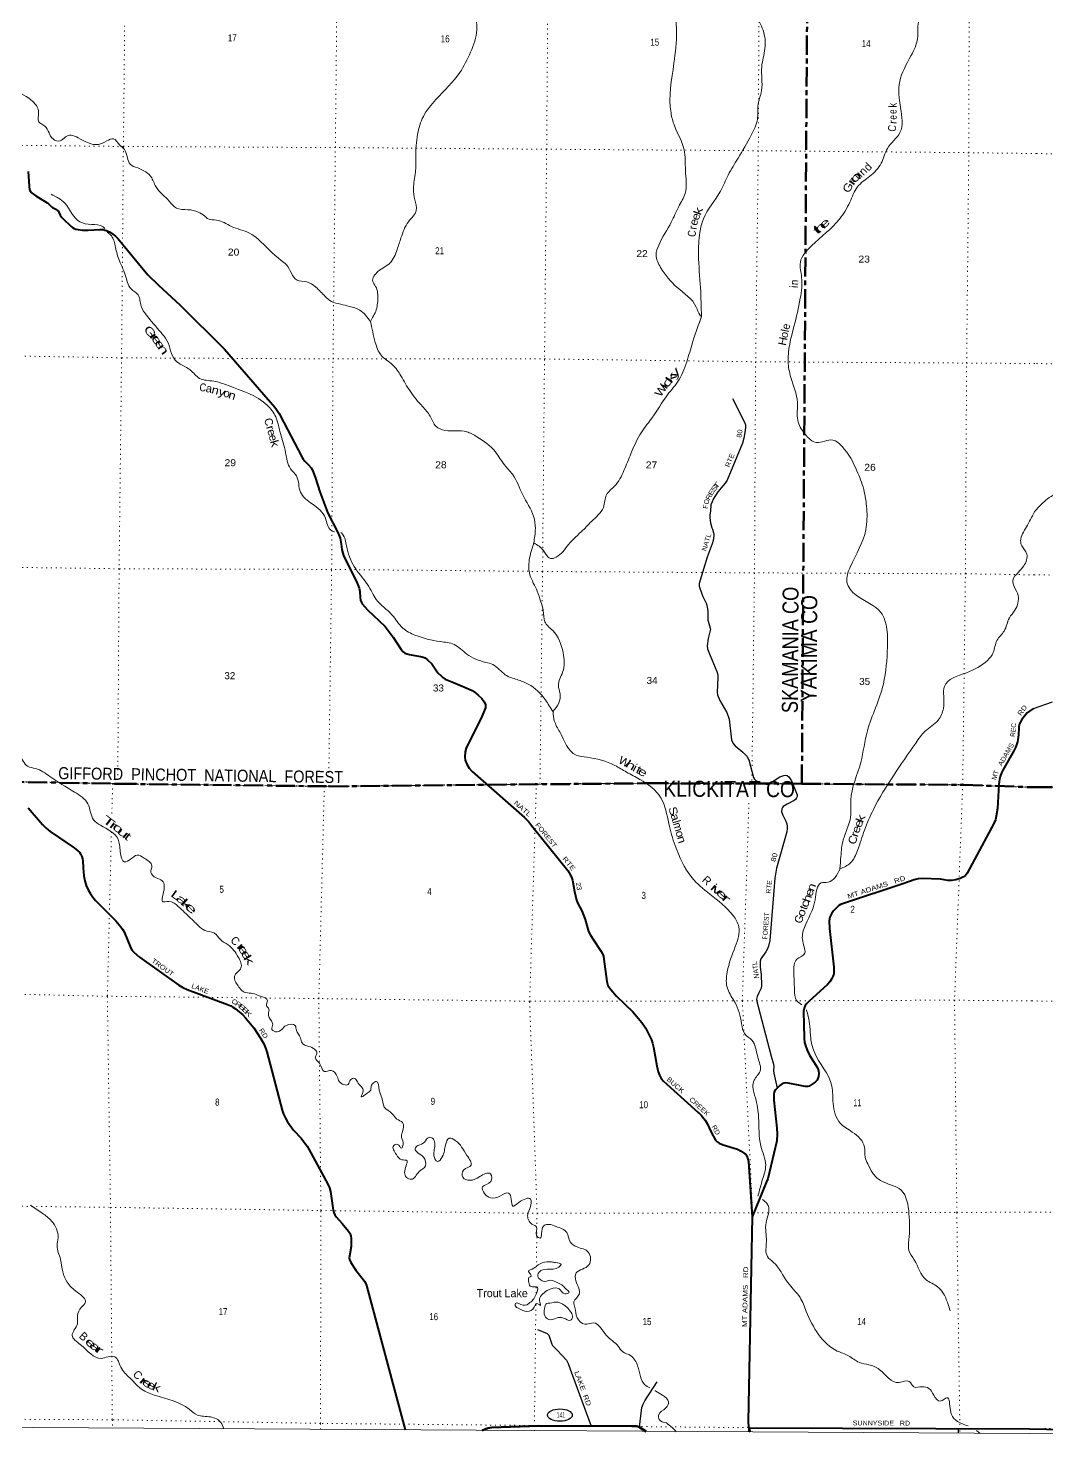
# Model space of a CAD drawing. Header units: feet. Extents: x -254670 to 6, y -549186 to -364975.
# Drawn here: x -152364 to -126907, y -549186 to -513723 of the extents above; entities that cross this region are included whole.
import ezdxf
from ezdxf.enums import TextEntityAlignment as Align

# ---------------------------------------------------------------- set-up
doc = ezdxf.new("R2010")
doc.units = ezdxf.units.FT
doc.header["$LTSCALE"] = 80
for name, pattern in [('DOT_DASHED', [7.7, 5, -1.2, 0.3, -1.2]), ('DOTTED', [1.5, 0.3, -1.2]), ('LONG_DASH_SHORT_DASH', [9.9, 6, -1.2, 1.5, -1.2])]:
    doc.linetypes.add(name, pattern=pattern)
for name, color, linetype, lineweight in [('11', 7, 'LONG_DASH_SHORT_DASH', 60), ('17', 7, 'Continuous', 25), ('23', 7, 'Continuous', 70), ('26', 7, 'Continuous', 40), ('29', 7, 'Continuous', 25), ('39', 7, 'Continuous', 13), ('4', 7, 'Continuous', 13), ('44', 7, 'DOT_DASHED', 13), ('6', 7, 'DOTTED', 25), ('7', 7, 'DOTTED', 13)]:
    doc.layers.add(name, color=color, linetype=linetype, lineweight=lineweight)
for name, color, linetype in [('12', 7, 'Continuous'), ('27', 7, 'Continuous'), ('30', 7, 'Continuous'), ('41', 7, 'Continuous')]:
    doc.layers.add(name, color=color, linetype=linetype)

msp = doc.modelspace()

# ---------------------------------------------------------------- linework, layer by layer
at = {"layer": '11'}
for p, q in [((-133026.02, -532598.25), (-132825.69, -503120.33)), ((-127247.97, -532686.59), (-95434.91, -532531.66))]:
    msp.add_line(p, q, dxfattribs=at)
for points in [[(-155518.42, -548663.78), (-155538.45, -532498.83), (-150137.95, -532597.13), (-144850.07, -532662.99), (-137009.62, -532586.68), (-136842.77, -532586.68), (-134300.93, -532589.62), (-133026.02, -532598.25)], [(-133026.02, -532598.25), (-128988.8, -532625.99), (-127247.97, -532686.59)]]:
    msp.add_lwpolyline(points, dxfattribs=at)
at = {"layer": '17'}
msp.add_ellipse((-139074.74, -548373.39), major_axis=(309.24, -1), ratio=0.500121, dxfattribs=at)
at = {"layer": '23'}
msp.add_lwpolyline([(-141019.16, -548756.67), (-140877.74, -548704.25), (-140824.33, -548691.68), (-140773.21, -548685.14), (-139599.17, -548642.1), (-137276.3, -548651.11), (-137233.59, -548651.46), (-137176.39, -548651.34), (-137154.27, -548651.65), (-137124.42, -548657.69), (-137103.24, -548666.9), (-136917.42, -548781.3)], dxfattribs=at)
at = {"layer": '26'}
msp.add_line((-134350.75, -548690.49), (-127336.17, -548715.59), dxfattribs=at)
for points in [[(-152364.93, -517295.86), (-152344.75, -517661.3), (-152332.89, -517758.62), (-152314.61, -517800.41), (-152291.45, -517824.14), (-152175.62, -517910.99), (-151893.85, -518082.9), (-151863.7, -518106.65), (-151786.7, -518185), (-151764.51, -518199.37), (-151691.42, -518230.71), (-151662.71, -518247.68), (-151640.18, -518262.71), (-151628.78, -518273.8), (-151618.33, -518285.56), (-151600.06, -518314.29), (-151566.13, -518387.42), (-151528.85, -518445.89), (-151505.44, -518472.95), (-151294.01, -518671.45), (-151261.39, -518697.57), (-151222.23, -518721.08), (-151173.94, -518738.05), (-151121.74, -518747.2), (-151012.11, -518764.17), (-150935.12, -518767.77), (-150865.93, -518768.09), (-150576.18, -518745.31), (-150536.4, -518745.24), (-150493.33, -518750.46), (-150451.56, -518760.91), (-150410.46, -518774.62), (-150363.47, -518794.21), (-150338.02, -518809.23), (-150254.05, -518867.22), (-150185.32, -518918.93), (-150120.33, -518982.25), (-149373.16, -519878.94), (-149107.85, -520135.09), (-148581.15, -520629.3), (-147464.19, -521734.44), (-146202.66, -523187.51), (-146159.68, -523243.47), (-146097.23, -523346.58), (-145976.08, -523569.95), (-145621, -524250.63)], [(-145621, -524250.63), (-145519.48, -524445.25), (-145490.15, -524488.02), (-145450.99, -524535.03), (-145370.02, -524620.57), (-145296.99, -524704.8), (-145270.89, -524741.37), (-145244.78, -524801.43), (-145181.32, -524960.68), (-145080.82, -525302.39), (-144875.07, -525837.3), (-144618.99, -526332.28), (-144572.64, -526458.67), (-144540.21, -526607.66), (-144528.27, -526745.97), (-144505.27, -526832.64), (-144483.89, -526892.23), (-144455.18, -526965.37), (-144158.1, -527546.85), (-144092.79, -527711.76), (-144078, -527792.02), (-144067.92, -527946.74), (-144057.12, -528011.41), (-144038.85, -528066.26), (-144016.61, -528105.55), (-143883.05, -528252.7), (-143446.16, -528668.21), (-143390.2, -528730.98), (-143243.05, -528936.12), (-143046.14, -529240.14), (-142998.67, -529295.14), (-142952.4, -529334.91), (-142891.65, -529355.21), (-142831.61, -529365.66), (-142519.86, -529423.19), (-142445.29, -529454.46), (-142382.65, -529498.86), (-142280.21, -529600.94), (-142122.98, -529824.47), (-142047.23, -529905), (-142000.25, -529941.57), (-141945.37, -529981.86), (-141737.34, -530071.13), (-141417.25, -530197.05), (-141268.07, -530269.36), (-141181.93, -530329.43), (-141116.68, -530381.67), (-141030.54, -530467.86), (-140968.03, -530554.4), (-140936.57, -530624.57), (-140931.35, -530666.36), (-140939.18, -530697.71), (-141030, -530915.45), (-141414.9, -531704.62), (-141444.26, -531798.6), (-141454.13, -531929.27), (-141441.65, -532010.16), (-141404.93, -532108.15), (-141339.85, -532208.66), (-141271.56, -532293.44)], [(-127237.13, -530716.9), (-127331.46, -530780.01), (-127389.32, -530828.25), (-127529.04, -530994.2), (-127586.47, -531101.28), (-127599.52, -531163.97), (-127602.54, -531212.71), (-127612.57, -531378.14), (-127625.62, -531498.28), (-127636.06, -531550.52), (-127648.53, -531597.77), (-127687.1, -531693.91), (-127723.58, -531772), (-128002.65, -532254.3), (-128036.74, -532324.94), (-128069.63, -532418.54), (-128086.33, -532484.26), (-128098.68, -532619.06), (-128133.65, -533212.86), (-128164.69, -533409.36), (-128188.13, -533502.88), (-128225.75, -533593.69), (-128895.53, -534834.7), (-128937.27, -534892.4), (-128982.21, -534926.6), (-129067.78, -534968.14), (-129180.02, -535002.09), (-129284.43, -535017.76), (-129344.47, -535017.76), (-129379.68, -535015.07), (-129564.01, -534984.12), (-130015.08, -534961.97), (-130117.1, -534973.36), (-130219.81, -535001.16), (-130480.94, -535094.27), (-132013.4, -535596.88), (-132057.82, -535614.57), (-132102.19, -535643.3), (-132162.28, -535698.53), (-132232.7, -535771.28), (-132281.32, -535848.47), (-132324.06, -535930.61), (-132344.36, -536026.77), (-132337.26, -536217.43), (-132229.65, -537177.09), (-132223.57, -537297.92), (-132230.46, -537343.63), (-132249.67, -537415.45), (-132283.27, -537481.84), (-132327.98, -537546.04), (-132382.16, -537611.82), (-132851.44, -538035.05), (-132904.84, -538089.31), (-132942.19, -538138.98), (-132972.71, -538204.23), (-132984.99, -538281.25), (-132970.21, -538951.53), (-132960.96, -539059.61), (-132937.46, -539137.97), (-132895.7, -539255.5), (-132835.94, -539379.55), (-132636.96, -539697.52), (-132611.18, -539762.2), (-132603.61, -539848.17), (-132611.18, -539916.3), (-132646.47, -540002.48), (-132694.71, -540057.34), (-132771.3, -540106.25), (-132843.5, -540151.36), (-132880.04, -540161.81), (-132942.02, -540161.64), (-133108.31, -540132.78), (-133370.77, -540078.23), (-133442.9, -540073.05), (-133509.11, -540091.29), (-133575.55, -540134.64), (-133690.42, -540252.5), (-133717.93, -540300.24), (-133729.05, -540360.68), (-133723.74, -540507.19), (-133654.97, -541207.81), (-133641.6, -541344.32), (-133650.49, -541522.87), (-133881.07, -542466.77), (-133916.23, -542561.07), (-134270.1, -543418.14)], [(-141271.56, -532293.44), (-139956.34, -533437.62), (-139853.32, -533547.24), (-139779.03, -533653.21), (-138876.6, -534765.4), (-138810.53, -534880.6), (-138776.59, -534953.73), (-138761.58, -535010.83), (-138710.86, -535286.08), (-138663.87, -535505.1), (-138627.81, -535591.02), (-138528.92, -535772.69), (-138447.83, -535989.86), (-138357.14, -536287.37), (-138313.28, -536378.49), (-138251.84, -536474.54), (-138040.94, -536786.65), (-138002.66, -536864.3), (-137987, -536903.47), (-137973.76, -536977.65), (-137904.47, -537542.05), (-137889.12, -537607.37), (-137873.45, -537638.71), (-137805.24, -537739.23), (-137661.76, -537906.49), (-137254.8, -538295.77), (-137025.63, -538563.8), (-136935.07, -538700.43), (-136858.7, -538849.61), (-136788.9, -539000.79), (-136762.8, -539076.54), (-136736.11, -539183.4), (-136648.25, -539643.49), (-136615.31, -539798.71), (-136583.31, -539882.67), (-136544.84, -539960.65), (-136487.86, -540033.66), (-135623.76, -540800.4), (-135613.77, -540810.29)], [(-152369.05, -533203.21), (-152012.58, -533613.67), (-151920.39, -533709.33), (-151819.03, -533788.86), (-151221.42, -534199.91), (-151128.71, -534271.47), (-151089.47, -534306.01), (-151057.3, -534349.98), (-151025.92, -534415.93), (-151007.09, -534475.6), (-150998.93, -534526.39), (-150992.26, -534699.57), (-150979.75, -534896.97), (-150956.09, -535022.04), (-150919.38, -535141.18), (-150858.8, -535266.99), (-150820.38, -535329.45), (-150755.23, -535433.43), (-150689.32, -535515.08), (-150174.76, -536022.82), (-150051.36, -536173.1), (-150009.83, -536234.24), (-149971.97, -536298.76), (-149802.38, -536709.21), (-149765.03, -536761.84), (-149728.77, -536802.59), (-149583.07, -536928.97), (-148603.94, -537631.98), (-148503.36, -537688.26), (-148391.76, -537736.93), (-147381.91, -538112.18), (-147305.23, -538146.75), (-147249.54, -538178.17), (-147185.97, -538218.98), (-147133.41, -538259.82), (-147004.73, -538372.88), (-146932.39, -538445.14), (-146729.39, -538694.91), (-146560.61, -538952.37), (-146480.61, -539095.18), (-146430.1, -539221.5), (-146403.71, -539293.02), (-146019.25, -540756.46), (-145984.77, -540850.7), (-145937.65, -540954.31), (-145885.83, -541045.01), (-145738.79, -541255.94), (-145547.46, -541457.28), (-145476.29, -541544.71), (-145396.29, -541654.16), (-145353.89, -541726.85), (-144875.25, -542601.82), (-144834.46, -542694.1), (-144810.37, -542783.68), (-144743.44, -543253.1), (-144724.09, -543309.97), (-144699.5, -543366.15), (-144662.72, -543427.38), (-144517.27, -543585.96), (-144360.55, -543774.41), (-144328.29, -543829.55), (-144304.05, -543893.75), (-144295.15, -543958.73), (-144294.64, -544132.42), (-144296.21, -544160.68), (-144336.8, -544399.1), (-144340.15, -544443.32), (-144333.87, -544484.14), (-144303.89, -544558.47), (-144180.8, -544749.01), (-144015.61, -544952.09), (-143957.26, -545027.44), (-143932.15, -545068.26), (-143910.53, -545132.37), (-142947.82, -548744.83)], [(-135613.77, -540810.29), (-135546.41, -540876.1), (-135444.61, -541006.69), (-135392.41, -541085.05), (-135295.57, -541303.74), (-135182.33, -541505), (-135143.13, -541548.66), (-135096.15, -541577.39), (-134994.48, -541620.28), (-134632.2, -541730.32), (-134542.78, -541775.89), (-134458.33, -541833.49), (-134438.37, -541849.02), (-134417.49, -541875.14), (-134386.68, -541936.19), (-134361.18, -542044.71), (-134270.1, -543418.14)], [(-134270.1, -543418.14), (-134371.36, -548537.52), (-134371.36, -548571.03), (-134361.37, -548643.73), (-134350.75, -548690.49)], [(-134350.75, -548690.49), (-134350.75, -548690.49), (-134317.14, -548796.54)], [(-127336.17, -548715.59), (-124371.06, -548776.62), (-124353.31, -548779.58), (-124326.69, -548789.94), (-124307.46, -548803.26), (-124292.67, -548821.02), (-124274.07, -548852.65)]]:
    msp.add_lwpolyline(points, dxfattribs=at)
at = {"layer": '29'}
for p, q in [((-134350.75, -548690.49), (-134367.9, -548795.16)), ((-129107.41, -548826.18), (-129106.34, -548709.26))]:
    msp.add_line(p, q, dxfattribs=at)
for points in [[(-134759.82, -522967.89), (-134452.06, -523576.86), (-134436.14, -523625.05), (-134433.42, -523676.74), (-134440.65, -523771.87), (-134474.2, -523962.38), (-134511.42, -524090.89), (-134895.01, -525014.37), (-134941.81, -525088.61), (-135126.91, -525305.7), (-135240.87, -525485.79), (-135270.77, -525551.08), (-135298.05, -525626.27), (-135314.43, -525788.01)], [(-135314.43, -525788.01), (-135323.77, -525880.2), (-135323.11, -525953.69), (-135306.12, -526074.75), (-135274.17, -526206.68), (-135263.39, -526235.43), (-135231.71, -526325.49), (-135227.95, -526353.59), (-135227.95, -526405.27), (-135247.69, -526519.55), (-135272.16, -526601.16), (-135389.76, -526937.62), (-135593.26, -527592.72), (-135594.97, -527624), (-135592.25, -527656.65), (-135529.72, -527852.51), (-135505.3, -527917.33), (-135414.18, -528105.51), (-135399.01, -528141.06), (-135389.71, -528177.6), (-135378.22, -528297.69), (-135376.11, -528510.84), (-135370.05, -528537.01), (-135316.89, -528707.23), (-135312.23, -528735.28), (-135316.98, -528769.27), (-135372.55, -528971.69), (-135391.49, -529153.08), (-135382.23, -529226.3), (-135319.08, -529391.41), (-135149.53, -529789.22), (-135128.03, -529879.18), (-135128.6, -529953.89), (-135141.62, -530311.72), (-135133.31, -530376.53), (-135074.69, -530514.46), (-134898.82, -530813.57), (-134845.59, -530987.81), (-134784.43, -531504), (-134743.34, -531595.73), (-134691.47, -531653.48), (-134502.08, -531805.49), (-134400.78, -531911.3), (-134348.1, -532000.31), (-134238.04, -532441.29), (-134213.2, -532482.58), (-134175.13, -532515.22), (-134020.17, -532599.55), (-133929.08, -532606.95), (-133857.65, -532606.45), (-133575.58, -532429.04), (-133476.43, -532390.08), (-133430.21, -532384.64), (-133393.46, -532394.04), (-133348.65, -532422.73), (-133288.84, -532521.2), (-133144.14, -532875.12), (-133144.75, -532912.39), (-133161.06, -532953.2), (-133185.53, -532991.28), (-133215.98, -533017.09), (-133397.16, -533106.41), (-133490.03, -533168.11), (-133511.78, -533192.59), (-133529.61, -533227.18), (-133533.52, -533295.97), (-133502.79, -533383.71), (-133423.86, -533535.42), (-133403.03, -533603.37), (-133394.87, -533655.05), (-133392.15, -533714.9), (-133403.19, -533800.71), (-133660.51, -534710.17), (-133700.42, -534956.28), (-133823.97, -536515.62), (-133857.04, -536658.33), (-133892.38, -536737.22), (-133927.53, -536796.92), (-134052.79, -536971.18), (-134070.1, -537028.51), (-134067.44, -537181.4), (-134044.26, -537360.12), (-134035.36, -537641.69), (-134045.99, -537702.95), (-134100.55, -537819.77), (-134146.58, -537915.14), (-134158.02, -537979.63), (-134152.01, -538043), (-134122.68, -538164.2), (-133789.91, -539404.61), (-133738.28, -539603.02), (-133729.26, -539661.62), (-133734.69, -539773.15), (-133730.28, -539832.28), (-133644.27, -540205.14)], [(-127237.13, -530716.9), (-126757.89, -530549.09)], [(-139639.39, -546235.83), (-139392.73, -546332.63), (-139374.61, -546348.29), (-139355.58, -546375.49), (-139318.02, -546472.32), (-139275.63, -546600.45), (-139257.7, -546636.65), (-139144.46, -546753.36), (-138909.16, -547005.28), (-138882.53, -547047.42), (-138865.64, -547083.08), (-138818.93, -547229.25), (-138293.38, -548647.16)], [(-137088.38, -548676.05), (-137029.21, -548185.56), (-136997.11, -548100.2), (-136949.83, -548015.31), (-136640.77, -547541.7)]]:
    msp.add_lwpolyline(points, dxfattribs=at)
at = {"layer": '39'}
msp.add_line((-128663.01, -548760.41), (-128571.49, -548831.53), dxfattribs=at)
for points in [[(-139362.5, -503081.16), (-139720.99, -503420.27), (-140012.3, -503814.69), (-140180.93, -504231.35), (-140478.09, -504889.54), (-140708.72, -505779.33), (-141281.18, -506725.23), (-141660.7, -507514.23), (-141919.77, -508003.31), (-142078.33, -508436.09), (-142245.03, -508727.92), (-142335.28, -509084.24), (-142290.7, -509571.54), (-142020.71, -510306.68), (-141955.96, -510888.63), (-141893.33, -511305.48), (-141365.33, -512914.68), (-141149.57, -513760.52), (-141308.05, -514314.11), (-141577.16, -514823.32), (-142173.94, -515499.39), (-142489.36, -515926.01), (-142633.84, -516368.86), (-142679.69, -516938.65), (-142687.47, -517317.18), (-142737.45, -517727.9), (-142703.07, -518009.82), (-142666.69, -518269.59), (-142859.54, -518553.34), (-143048.29, -518957.91), (-143144.61, -519247.78), (-143323.35, -519587.92), (-143624.84, -519799.11), (-143755.38, -520042.64), (-143682.9, -520169.55), (-143628.37, -520501.82), (-143696.51, -520833.99), (-143778.86, -520980.91), (-143809.95, -521049.84)], [(-127142.29, -503154.51), (-127578.76, -503598.85), (-127984.75, -503928.75), (-128229.85, -504256.76), (-128267.79, -504637.28), (-128406.17, -505182.83), (-128602.64, -506046.48), (-129004.18, -506972.37), (-128961.64, -507417.39), (-128939.08, -508035.56), (-128648.92, -508871.39), (-128509.83, -509352.72), (-128623.87, -510190.25), (-128778.47, -510538.47), (-128810.1, -511311.63), (-128920.53, -511563.23), (-129109.54, -511589.26), (-129258.23, -511762.3), (-129404.71, -512211.2), (-129890.72, -513133.01), (-130113.63, -513565.74), (-130135.46, -513976.48), (-130298.05, -514407.24), (-130579.13, -515049.33), (-130558.56, -515707.76), (-130574.22, -516327.91), (-130885.64, -516720.3), (-131042.23, -517094.69), (-131327.56, -517416.63), (-131639.07, -517686.2), (-131825.82, -518062.58), (-132088.96, -518489.23), (-132782.27, -519155.16), (-133063.51, -519565.7), (-133031.07, -519946.28), (-133066.91, -520467.75), (-133223.27, -521174.37), (-133371.46, -522048.11), (-133300.8, -522446.84), (-133135.47, -523069.14), (-133129.12, -523514.13), (-132953.93, -523854.55), (-132658.17, -524072.24), (-132254.02, -524010.14), (-132016.61, -524171.4), (-131650.2, -524777.75), (-131480.95, -525240.99), (-131404.2, -525724.29), (-131425.95, -526249.8), (-131817.43, -527181.74), (-131899.62, -527560.22), (-131670.14, -527886.59), (-131050.47, -528319.97), (-130899.35, -528736.88), (-130886.98, -529181.88), (-130988.89, -530106), (-131183.54, -530697.82), (-131388.25, -531273.52), (-131554.6, -532068.72), (-131803.3, -533010.85), (-131809.04, -533429.66), (-131991.64, -534001.35), (-132051.68, -534416.08), (-132072.74, -534727.64)], [(-119715.17, -503189.77), (-119824.37, -503418.36), (-119854.72, -503669.55), (-119931.27, -503810.14), (-120076.24, -503998.88), (-120128.78, -504326.41), (-120105.09, -504979.63), (-120133.47, -505289.1), (-119938.53, -505572.72), (-119625.09, -506133.85), (-119677.75, -506648.29), (-119625.65, -506935.76), (-119760.65, -507249.12), (-119968.11, -507604.6), (-120109.08, -507819.47), (-120222.06, -508275.56), (-120463.76, -508695.3), (-120765.8, -509094.88), (-121108.03, -509436.12), (-120852.69, -509653.49), (-120911.31, -510047.34), (-121571.35, -510319.86), (-121688.29, -510685.49), (-121686.6, -511155.79), (-121495.83, -511648.43), (-121560.6, -512207.07), (-121669.44, -512514.44), (-121432.25, -512792.08), (-121086.58, -513296.97), (-120907.92, -513839.84), (-121151.58, -514183.22), (-121356.98, -514474.38), (-121618.68, -514721.26), (-121854.51, -515382.19), (-122106.22, -515733.6), (-122337.78, -516026.74), (-122798.71, -516373.86), (-123221.69, -517114.95), (-123415.21, -517667.41), (-123588.38, -517896.31), (-123562.46, -518231.98), (-123721.55, -518464.92), (-123808.21, -518689.91), (-123969.18, -518733.92), (-124037.72, -518942.86), (-124118.57, -519483.39), (-124400.42, -519774.46), (-124811.07, -520141.75), (-125050.75, -520541.4), (-125507.88, -521208.08), (-125902.44, -521589.46), (-126113.85, -521830.37), (-126168.36, -522107.65), (-126305.3, -522322.53), (-126357.94, -522802.81), (-126384.37, -523192.68), (-126567.55, -523353.24), (-126640.08, -523503.88), (-126596.02, -523787.32), (-126413.27, -524251.81), (-126323.02, -524647.85), (-126359.4, -524899.03), (-126438.03, -525142.12), (-126621.22, -525306.7), (-126963.38, -525541.42), (-127213.38, -525805.79)], [(-129846.42, -504593.77), (-130370.89, -505147.08), (-130676.24, -505597.86), (-130844.41, -506658.85), (-131111.59, -507057.32), (-131322.75, -507037.02), (-131501.65, -507145.61), (-131702.61, -507340.76), (-131982.09, -507398.93), (-132016.12, -507630.46), (-132152.57, -508049.16), (-132425.66, -508618.77), (-132612.35, -509077.71), (-132927.84, -509405.66), (-133199.17, -509628.95), (-133788.01, -510154.02), (-134017, -510514.26), (-134075.06, -510890.74), (-134203.26, -511597.38), (-134335.54, -512237.57), (-134349.01, -513093.3), (-134202.01, -513381.34), (-133996.63, -513770.11), (-133948.04, -514229.23), (-134030.17, -514682.2), (-134033.78, -515274.17), (-134126.01, -515662.7), (-134135.84, -515990.9), (-134290.4, -516387.44), (-134617.78, -516965.06), (-134868.86, -517387.7), (-135063.64, -517792.26), (-135487.46, -518482.56), (-135573.7, -518822.78), (-135609.5, -519378.48), (-135560.66, -520208.08), (-135536.03, -520922.89)], [(-135235.06, -505586.26), (-135839.5, -506805.98), (-136036.16, -507391.75), (-136544.27, -508347.77), (-136570.19, -508653.81), (-136758.92, -509082.54), (-137039.82, -509992.42), (-136938.7, -510803.94), (-136759.38, -511307.46), (-136414.89, -512183.6), (-136285.88, -512628.68), (-136186.83, -513361.68), (-136160.38, -513808.7), (-136224.18, -514589.89), (-136297.71, -515836.19), (-136213.03, -516150.36), (-135971.3, -516754.6), (-135936.76, -517264.04), (-135946.4, -517849.97), (-136103.03, -518172), (-136291.78, -518566.5), (-136605.09, -519138.1), (-136671.28, -519381.68), (-136558.45, -519695.87), (-136145.86, -520195.54), (-135666.91, -520687.21), (-135576.28, -520882.59), (-135536.03, -520922.89)], [(-154317.47, -510564.91), (-154486.21, -510830.56), (-154445.89, -510969.52), (-154216.43, -511279.78), (-154226.39, -511414.68), (-154346.89, -511638.08), (-154391.03, -511776.98), (-154328.62, -511873.68), (-154223.94, -512042.89), (-154255.97, -512242.21), (-154219.63, -512447.61), (-153975.95, -512957.22), (-153651.9, -513368.23), (-153547.27, -513452.87), (-153559.25, -513577.7), (-153523, -513652.23), (-153470.66, -513730.8), (-153438.35, -513920.09), (-153506.63, -514050.92), (-153498.46, -514240.19), (-153417.97, -514310.73), (-153347.46, -514496.03), (-153293, -514733.66), (-153093.77, -514933.15), (-152771.82, -515227.38), (-152299.05, -515507.62), (-152107.78, -515835.97), (-152101.59, -516055.45), (-152053.3, -516101.8), (-151950.69, -516168.32), (-151848.02, -516333.51), (-151747.36, -516486.61), (-151570.37, -516533.06), (-151437.71, -516436.52), (-151296.98, -516392.33), (-151119.97, -516456.9), (-150611.08, -516622.4), (-150406.03, -516535.98), (-150237.15, -516481.75), (-150082.2, -516634.89), (-149963.47, -516751.77), (-149886.91, -516957.21), (-149816.41, -517116.33), (-149629.33, -517211.11), (-149281.27, -517455.01), (-149222.86, -517585.94), (-149160.44, -517700.75), (-148846.49, -518037.25), (-148663.37, -518212.57), (-148379.8, -518253.06), (-148118.34, -518311.66), (-147957.4, -518408.43), (-147866.85, -518485.01), (-147663.72, -518513.36), (-147287.57, -518670.71), (-146834.99, -518840.19), (-146621.72, -518991.37), (-146044.21, -519519.36), (-145913.42, -519628.19), (-145647.71, -520010.96), (-145404.35, -520057.46), (-145177.02, -520188.52), (-144943.59, -520422.27), (-144788.66, -520545.21), (-144563.39, -520613.84), (-144332.09, -520670.4), (-144080.65, -520763.22), (-143933.77, -520886.16), (-143807.69, -521059.63)], [(-151796.67, -517867.84), (-151448.62, -518091.61), (-151080.29, -518557.01), (-150786.65, -518619.66), (-150497.78, -518684.98), (-150454.28, -518719.79)], [(-150392.3, -518819.87), (-150309.87, -518879.77), (-150195.06, -519151.69), (-150106.34, -519486), (-149941.17, -519882.79), (-149794.12, -520233.25), (-149621.08, -520380.37), (-149544.47, -520664.33), (-149417.63, -520879.88), (-149047.3, -521323.14), (-148900.36, -521520.57), (-148692.89, -522016.06), (-148318.68, -522257.97), (-148085.27, -522467.56), (-147731.29, -522538.3), (-147367.23, -522649.33), (-146392.95, -523140.28), (-146180.23, -523431.49), (-146061.29, -523848.38), (-145934.27, -524319.64), (-145811.32, -524726.46), (-145662.38, -524905.78), (-145561.55, -525312.59), (-145265.74, -525606.79), (-144937.7, -525963.44), (-144802.76, -526261.54), (-144710.32, -526300.89)], [(-135536.03, -520922.89), (-135740.73, -521516.72), (-135885.19, -521993.81), (-136093.97, -522492.99), (-136385.29, -522881.37), (-136789.08, -523475.04), (-137076.36, -523879.53), (-137299.24, -524350.52), (-137473.9, -524769.19), (-137708.91, -525161.64), (-137907.84, -525376.93), (-137988.06, -525690.98), (-138289.45, -526047.13), (-138498.44, -526260.4), (-138858.15, -526618.53), (-139171.64, -526936.42), (-139312.38, -526970.54), (-139483.45, -526773.08), (-139728.92, -526581.61)], [(-143810.99, -521045.32), (-143689.97, -521570.94), (-143546.97, -521887.17), (-143257.22, -522131.03), (-143051.91, -522403.01), (-142814.35, -522797.84), (-142512.44, -523168.56), (-142321.24, -523410.33), (-142174.26, -523664.15), (-141948.96, -523767.01), (-141405.98, -523803.68), (-141148.49, -523928.72), (-140687.72, -524305.6), (-140464.28, -524627.93), (-140259, -524865.69), (-140005.26, -525381.34), (-139731.4, -525913.12), (-139688.95, -526221.22), (-139728.92, -526581.61)], [(-158998.04, -524299.67), (-158462.3, -524557.56), (-158391.79, -524742.85), (-158369.53, -524942.21), (-158184.48, -525008.8), (-157768.18, -525049.39), (-157653.42, -525242.78), (-157663.25, -525568.96), (-157689.24, -525786.39), (-157586.58, -525927.42), (-157381.29, -526175.24), (-157173.83, -526654.62), (-156795.13, -527575.08), (-156513.32, -527961.89), (-155987.94, -528719.38), (-155585.42, -529188.84), (-155329.98, -529259.51), (-155030.25, -529406.73), (-154820.91, -529688.78), (-154353.94, -530303.27), (-154158.88, -530305.43), (-153941.61, -530428.42), (-153549.45, -530458.93), (-153259.77, -530608.16), (-153223.34, -530946.45), (-153152.76, -531222.36), (-152858.97, -531504.48), (-152577.19, -531861.09), (-152381.92, -532159.24), (-152184.8, -532217.78), (-151830.74, -532415.38), (-151213.1, -532804.47), (-150877.07, -533102.73), (-150732, -533499.5), (-150558.97, -533634.54), (-150122.35, -533979.19), (-150067.83, -534295.35), (-149957.05, -534549.14), (-149808.29, -534482.81), (-149641.45, -534378.24), (-149470.47, -534454.88), (-149277.28, -534652.36), (-149299.29, -534811.41), (-149172.51, -534946.41), (-149019.62, -535023.04), (-148993.25, -535353.28), (-149007.19, -535544.55), (-148850.34, -535540.65), (-148616.98, -535663.65), (-148301.06, -535961.9), (-148111.9, -536145.27), (-147950.94, -536262.18), (-147723.66, -536326.79), (-147560.66, -536492.02), (-147367.51, -536625.06), (-147113.92, -536935.34), (-147049.38, -537199.16), (-147210.11, -537414.48), (-147143.61, -537611.86), (-146932.32, -537815.38), (-146751.31, -537839.69), (-146572.29, -537904.26), (-146383.18, -538019.18), (-146413.27, -538135.94), (-146348.85, -538230.62), (-146362.85, -538339.34), (-146342.67, -538440.03), (-146256.09, -538603.19), (-146274.09, -538738.08), (-146145.35, -538798.59), (-145916.21, -538637.68), (-145692.99, -538641.89), (-145660.74, -538760.71), (-145564.08, -538944.01), (-145521.76, -539074.92), (-145348.76, -539161.64), (-145153.57, -539336.96), (-145191.7, -539449.69), (-145083.02, -539580.65), (-144964.23, -539790.15), (-144791.31, -539760.08), (-144640.38, -539915.24), (-144588, -540042.13), (-144368.77, -540108.75), (-144308.52, -539996.04), (-144207.99, -539959.87), (-144139.56, -540044.49), (-144036.91, -540173.44), (-143992.6, -540274.15), (-144042.78, -540413.04), (-143799.56, -540258.19)], [(-127213.38, -525805.79), (-127412.15, -526180.43), (-127556.69, -526530.67), (-127528.45, -526651.5), (-127401.62, -526856.98), (-127479.84, -527152.9), (-127610.44, -527309.85), (-127749.05, -527515.12), (-127718.78, -527666.16), (-127618.08, -527895.78), (-127702.28, -528262.17), (-127836.88, -528451.34), (-127969.37, -528781.45), (-128148.18, -529014.87), (-128242.49, -529318.84), (-128387.14, -529516.05), (-128911.78, -529823.71), (-129462.54, -530165.58), (-129480.47, -530407.18), (-129488.3, -530715.24), (-129618.8, -531007.1), (-129942.37, -531282.7), (-130179.46, -531580.51), (-131238.06, -533242.84), (-131460.92, -533756.11), (-131631.49, -534263.38), (-131816.28, -534581.37), (-132069.56, -534724.14)], [(-144549.97, -526320.32), (-144512.92, -526358.98), (-144408.34, -526656.49), (-144218.95, -527168.07), (-143884.82, -527619.35), (-143768.04, -527822.81), (-143669.39, -527994.03), (-143272.96, -528376.91), (-143003.26, -528707.33), (-142699.49, -528882.74), (-142067.94, -529044.32), (-141719.99, -529119.09), (-141402.1, -529356.93), (-140927.37, -529564.69), (-140750.36, -529619.19), (-140440.5, -529875.15), (-140144.81, -529996.19), (-139865.21, -530109.16), (-139438.61, -530502.13), (-139341.98, -530649.19), (-139244.09, -530801.94)], [(-139728.92, -526581.61), (-139841.23, -527010.4), (-139824.89, -527374.85), (-139641.6, -527785.75), (-139556.97, -528039.52), (-139490.44, -528271.12), (-139454.05, -528549.01), (-139254.82, -528768.64), (-138997.03, -529318.53), (-139006.74, -529811.83), (-139113.09, -530137.93), (-139070.72, -530347.37), (-139102.73, -530582.93), (-139251.65, -530790.14)], [(-139245.36, -530792.22), (-139215.03, -531023.8), (-139080.1, -531301.77), (-138669.46, -531881.97), (-138401.97, -531936.55), (-137700, -532142.47), (-137410.31, -532307.8), (-137076.37, -532489.28), (-136549.18, -532952.79), (-136353.67, -533593.24), (-136194.42, -534139.02), (-135775.58, -534938.71), (-135328.86, -535357.87), (-134743.3, -535889.89), (-134604.35, -536169.87), (-134690.48, -536665.13), (-134893.14, -537299.23), (-134880.77, -537734.15), (-134701.57, -538052.42), (-134532.27, -538594.19), (-134455.68, -538847.95), (-134276.6, -539005.14), (-134129.5, -539424.07), (-134070.94, -539780.5), (-134221.6, -540005.9), (-134253.66, -540166.95), (-134189.12, -540444.87), (-134108.34, -540936.22), (-134051.53, -541651.06), (-133930.54, -542130.37), (-134006.71, -542476.63), (-134123.08, -542904.84)], [(-132069.56, -534724.14), (-132370.97, -535056.13), (-132541.89, -535076.13), (-132694.42, -535496.84), (-132963.4, -536193.3), (-133005.39, -536533.55), (-132964.95, -536857.75), (-133147.86, -536980.44), (-133228.07, -537306.56), (-133211.68, -537737.46), (-133157.19, -538017.38), (-133023.75, -538120.36)], [(-132911.99, -538247.52), (-132867.34, -538410.24), (-132826.94, -538663.98), (-132804.62, -538951.92), (-132719.92, -539290.26), (-132274.9, -540152.38), (-132244.44, -540583.3), (-132063.1, -541084.8), (-131767.34, -541300.48), (-131459.4, -541679.26), (-131447.16, -541924.91), (-131380.68, -542096.11), (-131253.83, -542327.76), (-131058.64, -542509.13), (-130541.66, -542755.18), (-130348.19, -543343.27), (-130351.76, -543997.66), (-130349.56, -544261.43), (-130216.68, -544495.1), (-129920.72, -544992.67), (-129631.02, -545166.05), (-129502.22, -545315.15), (-129375.34, -545587.08), (-129318.91, -545764.31)], [(-143799.56, -540258.19), (-143759.46, -540093.11), (-143667, -540034.79), (-143590.43, -540250.3), (-143525.94, -540447.67), (-143465.45, -540675.24), (-143266.25, -540842.52), (-143149.52, -540977.52), (-143010.71, -541064.2), (-143008.54, -541289.72), (-143038.62, -541404.46), (-142996.28, -541567.59), (-143038.41, -541706.49), (-143137.02, -541609.77), (-143229.5, -541635.87), (-143162.98, -541865.46), (-143028.16, -541994.43), (-142897.43, -542018.69), (-142921.47, -542145.53), (-142909.2, -542433.47), (-142788.51, -542481.88), (-142593.59, -542288.74), (-142436.83, -542147.92), (-142487.26, -541928.4), (-142630.11, -541817.55), (-142696.55, -541714.81), (-142626.21, -541640.37), (-142457.36, -541549.89), (-142352.87, -541433.19), (-142264.37, -541455.4), (-142215.91, -541739.35), (-142223.85, -541892.37), (-142135.27, -542037.41), (-142014.69, -541918.71), (-141934.46, -541618.76), (-141840.06, -541455.73), (-141693.23, -541508.2), (-141399.37, -541882.94), (-141296.64, -542126.65), (-141483.57, -542255.37), (-141503.55, -542432.55), (-141326.54, -542507.18), (-141079.25, -542414.75), (-140813.86, -542346.5), (-140801.66, -542539.81), (-141008.69, -542668.51), (-140960.31, -542837.68), (-140813.44, -542942.5), (-140560.09, -542894.37), (-140359.05, -542824.06), (-140290.57, -542981.16), (-140252.24, -543150.33), (-140099.47, -543059.84), (-139809.95, -542977.51), (-139817.85, -543184.89), (-139880.07, -543362.03), (-139773.32, -543603.74), (-139656.63, -543674.3), (-139656.49, -543883.71), (-139571.98, -543952.23), (-139527.86, -543779.1), (-139461.6, -543628.14), (-139353.03, -543608.09), (-139169.99, -543660.59), (-138902.43, -543813.82), (-138815.8, -544043.43), (-138644.78, -544172.42), (-138365.17, -544303.52), (-138348.86, -544621.67), (-138668.46, -544822.77), (-138676.36, -545022.1), (-138591.67, -545356.41), (-138724.26, -545547.59), (-138698.01, -545688.55), (-138647.56, -545940.28), (-138452.39, -546099.5), (-138231.21, -546069.47), (-137911.25, -546383.82), (-137621.49, -546647.82), (-137502.74, -546788.86), (-137307.61, -546887.67), (-137132.48, -547145.53), (-137059.9, -547413.39), (-136951.17, -547614.82), (-136825.28, -547690.61)], [(-152313.92, -543126.85), (-152018.17, -543328.43), (-151782.75, -543525.94), (-151621.58, -543940.84), (-151647.59, -544138.15), (-151558.86, -544482.53), (-151506.36, -544796.67), (-151393.57, -545052.48), (-151144.03, -545302.34), (-150934.72, -545554.2), (-151033.17, -545676.94), (-151137.59, -545890.29), (-151139.46, -546093.66), (-151269.97, -546383.5), (-151066.7, -546609.17), (-150545.63, -546955.9), (-150368.69, -546917.78), (-150201.78, -546917.91), (-150052.79, -547177.77), (-149827.38, -547445.74), (-149491.33, -547754.07), (-149177.53, -547885.19), (-148344.76, -548226.12), (-148139.54, -548373.26), (-147811.73, -548419.83), (-147550.21, -548558.96), (-147480.17, -548716.88)], [(-134014.14, -542988.42), (-133988.24, -543006.2), (-133869.51, -543135.16), (-133921.49, -543563.99), (-133913.12, -544037.17), (-133886.71, -544411.71), (-133735.79, -544556.8), (-133383.53, -545054.41), (-133071.56, -545437.21), (-132914.47, -545781.65), (-132139.56, -546772.89), (-131857.94, -546891.91), (-131588.36, -547057.23), (-131355.05, -547115.8), (-131089.52, -547232.79), (-130594.6, -547561.37), (-130343.25, -547533.38), (-130230.55, -547664.35), (-130019.4, -547664.51), (-129850.45, -547706.93), (-129727.66, -547876.16), (-129564.67, -548025.28), (-129397.82, -547938.83), (-129313.14, -548261.06), (-129168.18, -548508.83), (-128871.45, -548644.18)], [(-139647.91, -544640.79), (-139515.24, -544568.41), (-139288.02, -544546.44), (-139183.44, -544564.64), (-139046.66, -544613.07), (-139102.92, -544673.43), (-139382.41, -544729.59), (-139597.53, -544801.91), (-139621.57, -544934.78), (-139543.09, -545001.29), (-139496.82, -545027.5), (-139313.84, -545003.48), (-139128.79, -545070.07), (-139002.05, -545142.66), (-138907.47, -545237.36), (-138843.07, -545305.87), (-138949.63, -545342.03), (-139096.51, -545217.08), (-139297.61, -545216.93), (-139472.49, -545315.45), (-139574.96, -545446.25), (-139580.92, -545548.93), (-139558.74, -545633.52), (-139649.27, -545583.11), (-139717.57, -545675.68), (-139898.48, -545782.25), (-140105.66, -545709.61), (-140190.17, -545639.07), (-140184.18, -545582.69), (-139993.11, -545629.15), (-139824.23, -545562.84), (-139727.77, -545468.28), (-139663.51, -545339.46), (-139633.41, -545248.88), (-139631.45, -545184.45), (-139705.86, -545170.3), (-139816.48, -545148.06), (-139858.8, -545021.18), (-139848.8, -544932.59), (-139796.54, -544898.4), (-139824.74, -544833.95), (-139858.96, -544787.61), (-139724.29, -544703.15), (-139647.91, -544640.79)], [(-139327.52, -545577.32), (-139118.4, -545555.33), (-138897.1, -545686.38), (-138794.46, -545807.27), (-138762.19, -545936.16), (-138806.39, -546000.56), (-138987.41, -545950.08), (-139166.38, -545949.94), (-139353.38, -545986.04), (-139456, -545893.34), (-139460.15, -545714.13), (-139399.91, -545583.3), (-139327.52, -545577.32)], [(-136698.19, -547764.99), (-136679.57, -547776.11), (-136512.6, -547876.92), (-136359.65, -548046.17), (-136423.89, -548193.11), (-136606.76, -548372.17), (-136590.6, -548480.91), (-136413.57, -548569.64)], [(-136413.57, -548569.64), (-136272.73, -548682.51), (-136171.67, -548788.09)]]:
    msp.add_spline(points, degree=3, dxfattribs=at)
at = {"layer": '4'}
msp.add_lwpolyline([(-252658.03, -364975.08), (-221076.82, -365300.9), (-189495.2, -365583.27), (-157913.21, -365822.21), (-126330.93, -366017.71), (-94748.41, -366181.36), (-63165.71, -366278.36), (-31582.88, -366343.53), (0, -366365.25), (0, -549186.32), (-31834.36, -549164.42), (-63668.65, -549098.74), (-95502.83, -548989.26), (-127336.83, -548836.01), (-159170.57, -548638.96), (-191004.03, -548398.11), (-222837.12, -548113.49), (-254669.8, -547785.08)], close=True, dxfattribs=at)
msp.add_lwpolyline([(-252658.03, -364975.08), (-221076.82, -365300.9), (-189495.2, -365583.27), (-157913.21, -365822.21), (-126330.93, -366017.71), (-94748.41, -366181.36), (-63165.71, -366278.36), (-31582.88, -366343.53), (0, -366365.25), (0, -549186.32), (-31834.36, -549164.42), (-63668.65, -549098.74), (-95502.83, -548989.26), (-127336.83, -548836.01), (-159170.57, -548638.96), (-191004.03, -548398.11), (-222837.12, -548113.49), (-254669.8, -547785.08)], close=True, dxfattribs=at)
at = {"layer": '44'}
for points in [[(-108252.29, -527324.37), (-108449.75, -527321.3), (-108457.34, -529954.96), (-113737.37, -529993.24), (-113736.89, -532622.66), (-127247.97, -532686.59)], [(-155518.42, -548663.78), (-155526.45, -532480.66), (-150148.34, -532594.82), (-144853.54, -532663.56), (-136980.9, -532583.94), (-133021.4, -532600.56), (-128998.04, -532625.42), (-127247.97, -532686.59)]]:
    msp.add_lwpolyline(points, dxfattribs=at)
at = {"layer": '6'}
for points in [[(-155540.89, -532482.97), (-150229.9, -532595.83), (-150114.81, -532602.54), (-144965.19, -532660.33), (-144856.6, -532660.41), (-139667.31, -532594.8), (-139541.72, -532592.06), (-134339.04, -532587.31), (-134276.68, -532588.47), (-129014.39, -532620.39), (-127247.97, -532686.59)], [(-95434.91, -532531.66), (-97846.25, -532547.62), (-103148.68, -532571.55), (-108451.61, -532598.44), (-113736.89, -532622.66), (-119017.08, -532647.98), (-123710.77, -532667.31), (-127247.97, -532686.59)]]:
    msp.add_lwpolyline(points, dxfattribs=at)
at = {"layer": '7'}
for p, q in [((-150257.84, -532595.65), (-150277.19, -533379.96)), ((-144856.6, -532660.41), (-144856.09, -532623.64)), ((-139662.37, -532593.98), (-139691.25, -533524.66)), ((-134333.11, -532620.82), (-134331.99, -532587.44)), ((-139670.05, -545179.02), (-139672.2, -545349.94))]:
    msp.add_line(p, q, dxfattribs=at)
for points in [[(-149883.83, -503015.93), (-149904.57, -506086.28), (-149933.04, -511375.74), (-149987.65, -516673.22), (-150034.24, -521952.6), (-150094.9, -527225.92), (-150126.95, -532237.44), (-150129.83, -532597.99)], [(-144851.99, -532325.6), (-144781.96, -527242.13), (-144747.44, -521982.88), (-144688.79, -516701.51), (-144634.16, -511434.22), (-144615.73, -506156.84), (-144594.87, -503049.65)], [(-139280.6, -503082.31), (-139306.82, -506162.99), (-139367.48, -511448.39), (-139406, -516741.86), (-139460.65, -521997.06), (-139509.23, -527292.54), (-139573.89, -532590.02)], [(-134004.06, -503113.53), (-134032.08, -506209.37), (-134090.71, -511510.88), (-134115.18, -516780.21), (-134181.87, -522053.52), (-134210.36, -527328.88), (-134277.09, -532588.46)], [(-129004.34, -532616.37), (-128937.64, -527353.12), (-128907.14, -522085.81), (-128852.5, -516828.6), (-128842.12, -511543.16), (-128751.3, -506255.76), (-128765.67, -503143.32)], [(-127160.83, -516851.44), (-128852.5, -516828.6), (-134115.18, -516780.21), (-139406, -516741.86), (-144688.79, -516701.51), (-149987.65, -516673.22), (-155387.09, -516616.67)], [(-127160.83, -516851.44), (-123621.87, -516885.34), (-118998.88, -516883.05), (-113691.85, -516815.29), (-108469.33, -516759.48), (-103532.44, -516680.78)], [(-155449.78, -521861.8), (-150028.2, -521954.61), (-144747.44, -521982.88), (-139458.65, -521982.97), (-134181.87, -522053.52), (-128907.14, -522085.81), (-127189.71, -522097.69)], [(-95391.11, -521914.97), (-97724.22, -521984.26), (-103041.22, -521929.41), (-108344.24, -522013.25), (-113625.1, -522064.97), (-118978.42, -522168.85), (-123655.72, -522150.98), (-127189.71, -522097.69)], [(-127218.76, -527377.47), (-128927.58, -527351.11), (-134210.36, -527328.88), (-139509.23, -527292.54), (-144781.96, -527242.13), (-150094.9, -527225.92), (-155490.32, -527153.26)], [(-127218.76, -527377.47), (-123699.62, -527416.6), (-119008.26, -527448.56), (-113735.41, -527354.63), (-108449.75, -527321.3), (-103067.05, -527239.27), (-97719.83, -527239.89), (-95412.92, -527202.54)], [(-145059.68, -548731.69), (-145060.64, -548581.33), (-145050.28, -543261.36), (-145102.25, -537965.81), (-144965.19, -532660.33)], [(-129004.34, -532616.37), (-129209.71, -538006.36), (-129151.7, -543314), (-129075.41, -548758.76), (-129080.03, -548825.77)], [(-134367.9, -548795.16), (-134371.36, -548681.94), (-134257.49, -543318.08), (-134514.57, -538024.38), (-134347.37, -533045.49)], [(-139696.87, -533705.72), (-139831.5, -538044.41), (-139646.82, -543332.01), (-139663.48, -544656.8)], [(-150287.46, -533796.64), (-150389.06, -537915.38), (-150310.97, -543182.77), (-150265.03, -548490.41), (-150256.73, -548698.54)], [(-127277.35, -538025.78), (-129209.71, -538006.36), (-134514.57, -538024.38), (-139831.51, -538032.33), (-145102.25, -537965.81), (-150387.06, -537907.33), (-155519.07, -537794.61)], [(-95457.73, -538061.75), (-97882.28, -538060.46), (-103161.07, -538023.75), (-108500.25, -538031.18), (-113819.36, -538127.06), (-119158.52, -538106.36), (-123769.39, -538040.33), (-127277.35, -538025.78)], [(-155523.69, -543120.62), (-150312.98, -543182.77), (-145050.28, -543261.36), (-139646.82, -543332.01), (-134257.49, -543318.08), (-129151.7, -543314), (-127306.36, -543298.75)], [(-127306.36, -543298.75), (-123789.16, -543310), (-119158.15, -543345.91), (-113893.46, -543408.73), (-108568.36, -543401.29), (-103237.21, -543349.63), (-97932.28, -543406.47), (-95479.66, -543372.95)], [(-139675.63, -545622.61), (-139713.49, -548633.52), (-139712.34, -548764.57)], [(-127336.17, -548715.59), (-129053.47, -548714.86), (-134368.36, -548688.01), (-139713.49, -548633.52), (-145060.64, -548581.33), (-150265.03, -548490.41), (-155535.74, -548464.16)], [(-95501.58, -548685.17), (-97887.71, -548734.51), (-103166.47, -548651.58), (-108475.55, -548779.63), (-113771.2, -548739.42), (-119123.69, -548742.27), (-123809, -548688.21), (-127336.17, -548715.59)]]:
    msp.add_lwpolyline(points, dxfattribs=at)

# ---------------------------------------------------------------- texts
at = {"layer": '12'}
for s, rotation, width, p in [('SKAMANIA CO', 89.626, 0.85, (-133127.15, -530833.69)), ('YAKIMA CO', 89.626, 0.9, (-132657.08, -530558.94)), ('KLICKITAT CO', 359.792, 0.9, (-136489.81, -532921.81))]:
    msp.add_text(s, height=400, rotation=rotation, dxfattribs=dict(at, width=width)).set_placement(p)
at = {"layer": '17', "width": 0.55}
msp.add_text('141', height=140, dxfattribs=at).set_placement((-139048.7, -548441.7), align=Align.CENTER)
at = {"layer": '27'}
for s, rotation, width, p in [('RD', 52.899, 1.2, (-127551.92, -530908.4)), ('REC', 84.801, 0.9, (-127696.36, -531430.99)), ('ADAMS', 59.945, 1.1, (-128029.06, -532167.67)), ('NATL', 318.978, 1.25, (-140239.09, -533098.07)), ('FOREST', 309.056, 1.15, (-139700.18, -533630.33)), ('RTE', 309.056, 1.25, (-139020.71, -534476.7)), ('23', 280.441, 1.1, (-138678.54, -535074.39)), ('MT ADAMS   RD', 18.158, 1.25, (-131866.02, -535474.88)), ('TROUT', 324.322, 1.15, (-149297.35, -537047.94)), ('LAKE', 339.615, 1.1, (-148299.84, -537696.41)), ('RD', 303.247, 1.15, (-146605.51, -538756.19)), ('BUCK', 318.416, 1.15, (-136416.1, -540001.34)), ('CREEK', 317.916, 1.1, (-135852.54, -540503.42)), ('RD', 298.365, 1.1, (-135286.82, -541165.58)), ('MT ADAMS   RD', 88.772, 1.25, (-134399.23, -546176.12)), ('SUNNYSIDE   RD', 359.795, 1.1, (-131753.45, -548629.78))]:
    msp.add_text(s, height=120, rotation=rotation, dxfattribs=dict(at, width=width)).set_placement(p)
msp.add_text('MT', height=120, rotation=74.742, dxfattribs=at).set_placement((-128167.36, -532512.52))
for s, rotation, width, p in [('C', 333.503, 1.15, (-147238.09, -538100.75)), ('R', 326.889, 1.3, (-147142.37, -538162.27)), ('E', 321.697, 1.6, (-147055.17, -538231.74)), ('E', 318.697, 1.7, (-146977.47, -538304.74)), ('K', 315.032, 1.75, (-146906.33, -538380.03))]:
    msp.add_text(s, height=120, rotation=rotation, dxfattribs=dict(at, width=width)).set_placement(p, align=Align.CENTER)
at = {"layer": '30'}
for s, rotation, width, p in [('80', 80.012, 1.15, (-134542.68, -523958.56)), ('RTE', 67.443, 1.1, (-134840.68, -524701.08)), ('NATL', 72.743, 1.1, (-135420.19, -526795.01)), ('80', 74.202, 1.25, (-133690.71, -534559.78)), ('NATL', 97.39, 1.05, (-134097, -537455.06)), ('LAKE  RD', 290.337, 1.25, (-138717.7, -547300.95))]:
    msp.add_text(s, height=120, rotation=rotation, dxfattribs=dict(at, width=width)).set_placement(p)
for s, rotation, width, p in [('S', 49.548, 1.65, (-135169.77, -525252.87)), ('T', 51.548, 1.8, (-135110.72, -525175.5)), ('R', 61.675, 1.2, (-135302.48, -525460.36)), ('E', 57.675, 1.4, (-135238.01, -525349.79)), ('F', 84.217, 0.85, (-135373.94, -525680.91))]:
    msp.add_text(s, height=120, rotation=rotation, dxfattribs=dict(at, width=width)).set_placement(p, align=Align.CENTER)
msp.add_text('O', height=120, rotation=70.059, dxfattribs=at).set_placement((-135351.82, -525571.93), align=Align.CENTER)
for s, p in [('RTE', (-133801.49, -535345.69)), ('FOREST', (-133894.9, -536490.6))]:
    msp.add_text(s, height=120, rotation=85.47, dxfattribs=at).set_placement(p)
at = {"layer": '41'}
for s, rotation, width, p in [('k', 90.673, 0.85, (-130657.7, -515642.29)), ('e', 90.673, 0.75, (-130658.42, -515803.13)), ('e', 88.38, 0.75, (-130655.67, -515948.24)), ('C', 83.872, 0.85, (-130673.23, -516229.58)), ('o', 49.158, 1.85, (-131614.27, -517507.28)), ('G', 62.785, 1.2, (-131789.09, -517743.62)), ('r', 54.922, 1.85, (-131695.28, -517599.64)), ('k', 69.456, 1.4, (-135524.19, -518321.03)), ('e', 72.305, 1.15, (-135584.79, -518454.24)), ('e', 40.408, 1.85, (-132398.54, -518668.56)), ('C', 83.973, 0.85, (-135677.49, -518859.11)), ('e', 73.514, 1.1, (-135634.2, -518590.98)), ('t', 42.136, 1.9, (-132588.89, -518840)), ('h', 40.408, 1.95, (-132510.62, -518768.72)), ('n', 85.962, 0.9, (-133120.15, -520076.41)), ('G', 309.99, 1.5, (-149396.47, -521368.68)), ('r', 309.99, 2.05, (-149292.39, -521484.5)), ('e', 307.436, 1.75, (-149229.75, -521570.95)), ('e', 303.881, 1.6, (-149157.17, -521673.67)), ('n', 306.174, 1.8, (-149070.67, -521798.21)), ('H', 78.111, 1.1, (-133406.65, -521559.98)), ('k', 53.002, 1.95, (-136219.77, -522511.71)), ('y', 51.828, 1.9, (-136124.88, -522385.5)), ('C', 352.372, 0.85, (-148014.4, -522791.87)), ('a', 349.381, 1.05, (-147862.97, -522817.59)), ('n', 344.869, 1.2, (-147713.38, -522857.1)), ('W', 55.788, 1.2, (-136471.52, -522826.23)), ('i', 55.788, 1.45, (-136389.08, -522717.61)), ('c', 53.002, 1.9, (-136315.2, -522625.33)), ('y', 342.213, 1.2, (-147552.18, -522904.71)), ('o', 343.213, 1.1, (-147430.58, -522936.09)), ('n', 343.715, 1.2, (-147294.69, -522986.39)), ('r', 286.316, 1.25, (-146405.53, -523729.69)), ('e', 285.531, 1.1, (-146373.6, -523844.07)), ('e', 285.086, 1.05, (-146337.11, -523977.82)), ('k', 285.086, 1.25, (-146299.55, -524120.13)), ('W', 330.834, 1.1, (-137510.61, -532134.01)), ('h', 329.736, 1.6, (-137353.47, -532217.58)), ('i', 331.484, 1.25, (-137243.69, -532284.52)), ('t', 331.484, 1.35, (-137151.76, -532332.73)), ('e', 331.472, 1.45, (-137052.17, -532389.39)), ('S', 286.289, 1.2, (-136333.53, -533305.62)), ('a', 286.289, 1.2, (-136287.15, -533458.86)), ('k', 68.317, 1.4, (-131467.63, -533502.32)), ('T', 322.084, 1.95, (-150414.96, -533622.99)), ('r', 322.081, 1.95, (-150289.47, -533716.13)), ('o', 322.081, 1.75, (-150179.88, -533788.66)), ('u', 321.348, 1.95, (-150060.49, -533895.11)), ('e', 70.216, 1.2, (-131574.85, -533769.7)), ('e', 68.317, 1.25, (-131517.66, -533628.16)), ('t', 321.348, 1.75, (-149937.78, -533988.64)), ('o', 286.203, 1.1, (-136167.82, -533875.97)), ('n', 286.33, 1.2, (-136125.38, -534019.44)), ('C', 71.324, 1.1, (-131659.01, -534032.52)), ('r', 72.304, 1.3, (-131614.32, -533891.89)), ('i', 317.368, 1.8, (-135296.75, -535253.27)), ('v', 317.948, 2.05, (-135201.98, -535332.59)), ('n', 70.395, 1.3, (-132696.05, -535215.47)), ('L', 324.639, 1.7, (-148724.03, -535465.62)), ('a', 320.929, 1.9, (-148589.51, -535575.43)), ('k', 316.929, 2.2, (-148475.48, -535684.17)), ('e', 317.948, 1.9, (-135096, -535424.58)), ('r', 317.948, 2.15, (-134980.02, -535536.3)), ('h', 71.416, 1.25, (-132796.53, -535490.66)), ('e', 70.395, 1.2, (-132747.69, -535347.51)), ('e', 316.366, 2, (-148362.08, -535777.86)), ('o', 68.659, 1.2, (-132947.11, -535854.16)), ('t', 69.416, 1.1, (-132895.35, -535725.85)), ('c', 70.416, 1.35, (-132856.87, -535623.73)), ('r', 311.486, 2.1, (-147115.06, -536741.41)), ('e', 307.076, 1.7, (-147066.18, -536814.44)), ('e', 302.368, 1.55, (-147003.38, -536923.14)), ('k', 302.992, 1.8, (-146933.41, -537052.24)), ('e', 319.783, 1.85, (-150867.41, -546651.28)), ('a', 323.356, 1.8, (-150756.48, -546737.63)), ('r', 323.834, 1.9, (-150640.37, -546825.53)), ('r', 317.76, 2.15, (-149544.07, -547594.43)), ('e', 324.236, 1.65, (-149449.18, -547654.66)), ('k', 336.965, 1.45, (-149195.61, -547772.76)), ('e', 331.965, 1.4, (-149329.99, -547716.13))]:
    msp.add_text(s, height=200, rotation=rotation, dxfattribs=dict(at, width=width)).set_placement(p, align=Align.CENTER)
for s, rotation, p in [('r', 84.502, (-130654.21, -516073.11)), ('u', 45.762, (-131549.43, -517463.04)), ('n', 44.72, (-131431.59, -517357.99)), ('d', 45.72, (-131308.72, -517251.12)), ('r', 81.792, (-135657.27, -518715.44)), ('i', 85.18, (-133126.98, -520187.64)), ('l', 78.111, (-133351, -521295.69)), ('o', 78.111, (-133372.74, -521398.94)), ('e', 78.111, (-133329.1, -521191.68)), ('C', 286.316, (-146448, -523584.6)), ('l', 286.289, (-136255.36, -533573.17)), ('m', 286.203, (-136216.48, -533700.49)), ('R', 317.368, (-135467.28, -535088.98)), ('G', 69.999, (-133004.77, -536010.97)), ('C', 314.046, (-147262.36, -536592.2)), ('B', 318.38, (-151048.34, -546483.42)), ('C', 315.76, (-149698.8, -547441.89))]:
    msp.add_text(s, height=200, rotation=rotation, dxfattribs=at).set_placement(p, align=Align.CENTER)
msp.add_text('Trout Lake', height=200, dxfattribs=at).set_placement((-141157.11, -545426.98))
at = {"layer": '44', "width": 0.9}
msp.add_text('GIFFORD  PINCHOT  NATIONAL  FOREST', height=300, rotation=359.179, dxfattribs=at).set_placement((-151620.83, -532481.15))
at = {"layer": '7'}
for s, width, p in [('17', 0.85, (-147377.6, -514045.57)), ('16', 0.85, (-142053.09, -514069.55)), ('15', 0.85, (-136814.98, -514155.46)), ('14', 0.85, (-131529.02, -514191.5)), ('20', 1.1, (-147376.19, -519400.2)), ('21', 0.85, (-142193.27, -519366.28)), ('22', 1.1, (-137165.09, -519439.16)), ('23', 1.1, (-131611.26, -519575.11)), ('29', 1.1, (-147459.21, -524663.42)), ('28', 1.1, (-142193.26, -524715.29)), ('27', 1.1, (-136927.12, -524718.23)), ('26', 1.1, (-131465.26, -524778.47)), ('32', 1.05, (-147463.68, -529984.57)), ('33', 1.05, (-142249.2, -530292.26)), ('34', 1.05, (-136907.23, -530103.23)), ('35', 1.05, (-131592.28, -530129.51)), ('5', 0.85, (-147585.54, -535322.97)), ('4', 0.85, (-142390.62, -535375.85)), ('3', 0.85, (-137036.3, -535474.04)), ('2', 0.85, (-131812.92, -535822.03)), ('8', 0.85, (-147695.72, -540639.36)), ('9', 0.85, (-142306.33, -540620.51)), ('10', 0.85, (-137092.34, -540704.97)), ('11', 0.65, (-131739.2, -540655.28)), ('17', 0.85, (-147607.1, -545876.46)), ('16', 0.85, (-142341.54, -546001.14)), ('15', 0.85, (-137008.64, -546124.6)), ('14', 0.85, (-131643.43, -546122.74))]:
    msp.add_text(s, height=175, dxfattribs=dict(at, width=width)).set_placement(p)

doc.saveas('drawing.dxf')
